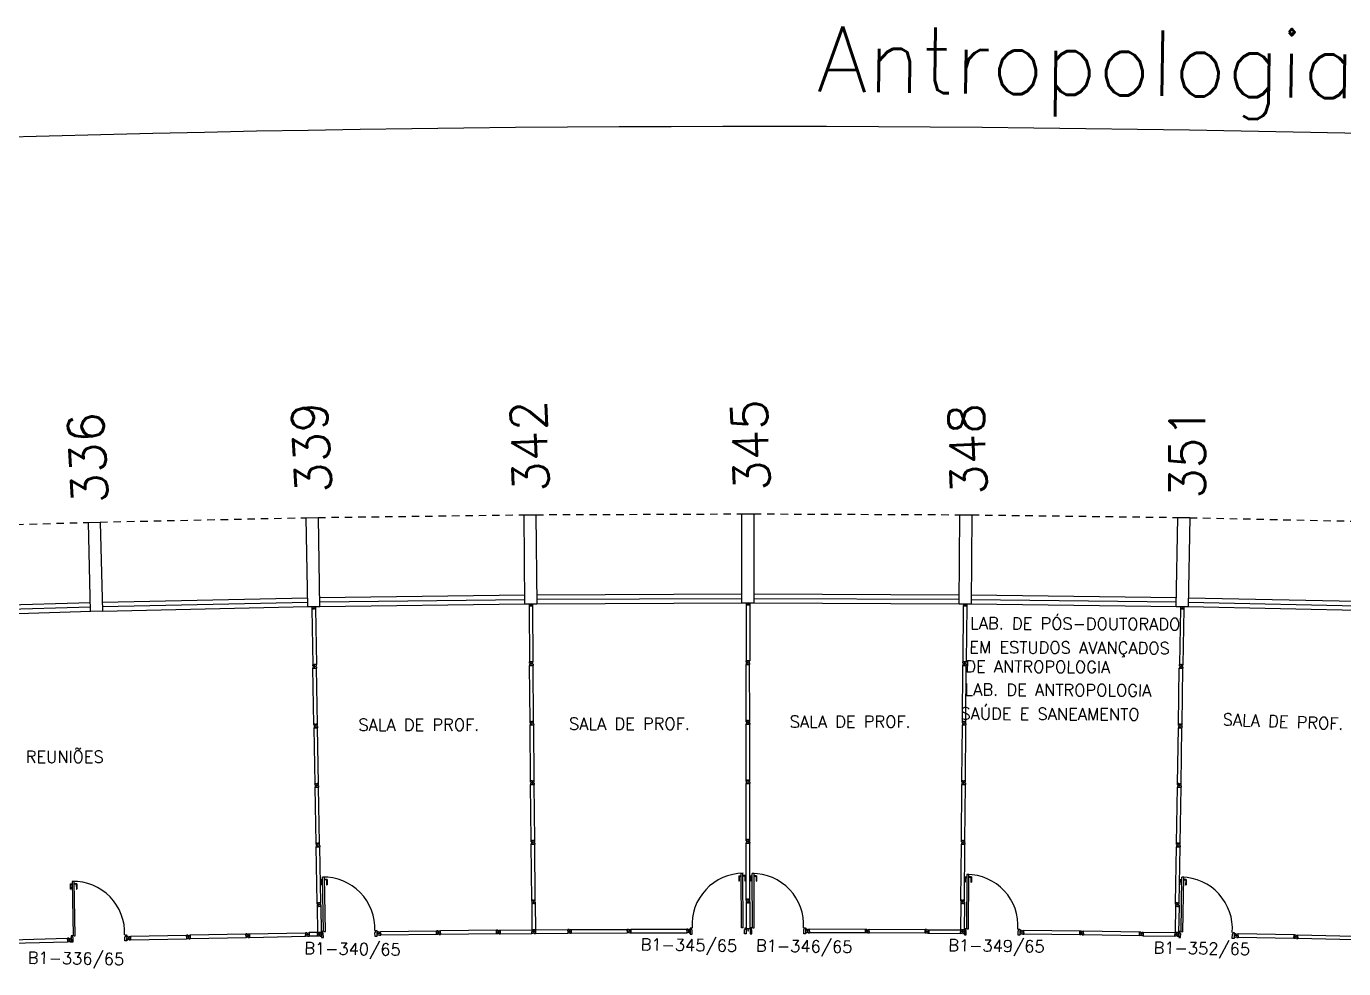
# Model space of a CAD drawing. Header units: millimetres. Extents: x 2958 to 3256, y 1036 to 1150.
# Drawn here: x 3100.29 to 3122.42, y 1133.31 to 1149.13 of the extents above; entities that cross this region are included whole.
import ezdxf

# ---------------------------------------------------------------- set-up
doc = ezdxf.new("R2010")
doc.units = ezdxf.units.MM
doc.linetypes.add('HIDDEN2', pattern=[0.1875, 0.125, -0.0625])
for name, color, linetype in [('DIV', 2, 'Continuous'), ('ESQ', 1, 'Continuous'), ('ESTR', 3, 'Continuous'), ('NOPILAR1', 2, 'Continuous'), ('PROJ', 1, 'HIDDEN2'), ('TEXTO', 2, 'Continuous'), ('TEXTO-ENDEREÇO', 2, 'Continuous'), ('USO1', 2, 'Continuous')]:
    doc.layers.add(name, color=color, linetype=linetype)
doc.styles.add('1', font='romans.shx')
doc.styles.add('NOPILAR', font='simplex.shx', dxfattribs={"height": 0.6})
doc.styles.add('UNB-100', font='simplex.shx', dxfattribs={"height": 0.2})
doc.styles.add('UNB-100-1', font='simplex.shx', dxfattribs={"height": 0.2})
doc.dimstyles.new('1-600', dxfattribs={"dimtxt": 1.1, "dimasz": 2.5, "dimexe": 2, "dimexo": 4, "dimgap": 0.2, "dimtad": 1, "dimdec": 0, "dimzin": 4, "dimdsep": 46, "dimlunit": 6, "dimtxsty": '1', "dimblk1": 'NONE', "dimblk2": 'NONE', "dimsah": 1, "dimcen": 0, "dimclrd": 2, "dimclre": 2, "dimclrt": 2, "dimadec": 0, "dimazin": 0, "dimtfac": 1, "dimtdec": 0, "dimtmove": 2, "dimatfit": 3, "dimldrblk": 'NONE', "dimfxl": 1, "dimtolj": 1, "dimtzin": 0, "dimarcsym": 0})

# ---------------------------------------------------------------- blocks, each defined once
blk = doc.blocks.new('DIVINI-SLC')
for p, q in [((-0.005, 0), (0.005, 0)), ((-0.005, 0), (0.005, 0)), ((0.008, 0.02), (0, 0.02)), ((0, 0.001), (0, 0.02)), ((0, -0.005), (0, 0.005)), ((0, -0.005), (0, 0.005)), ((0, -0.02), (0, 0.001)), ((0.008, 0.03), (0.03, 0.03)), ((0.008, 0.03), (0.008, 0.02)), ((0.02, 0.006), (0.03, 0.006)), ((0.02, 0.006), (0.02, -0.006)), ((0.02, -0.006), (0.02, 0.006)), ((0.02, 0.006), (0.03, 0.006)), ((0.02, -0.004), (0.02, 0.004)), ((0.023, 0.006), (0.027, 0.006)), ((0.03, -0.03), (0.03, 0.03)), ((0.03, 0.03), (0.03, -0.03)), ((0.03, 0.03), (0.97, 0.03)), ((0.03, 0.009), (0.03, 0.027)), ((0.03, 0.009), (0.03, 0.027)), ((0.03, -0.005), (0.03, 0.005)), ((0.03, 0.005), (0.03, -0.005)), ((0.97, 0.03), (0.97, -0.03)), ((0.98, 0.006), (0.97, 0.006)), ((0.97, 0.005), (0.97, -0.005)), ((0.98, -0.006), (0.98, 0.006)), ((0.995, 0), (1.005, 0)), ((1.005, 0), (0.995, 0)), ((1, -0.005), (1, 0.005)), ((0, -0.02), (0.008, -0.02)), ((0.008, -0.03), (0.008, -0.02)), ((0.008, -0.03), (0.03, -0.03)), ((0.02, -0.006), (0.03, -0.006)), ((0.02, -0.006), (0.03, -0.006)), ((0.023, -0.006), (0.027, -0.006)), ((0.03, -0.009), (0.03, -0.027)), ((0.03, -0.009), (0.03, -0.027)), ((0.03, -0.03), (0.03, -0.009)), ((0.03, -0.03), (0.97, -0.03)), ((0.98, -0.006), (0.97, -0.006))]:
    blk.add_line(p, q)
blk = doc.blocks.new('DIVMT-SLC')
for p, q in [((-0.03, 0.03), (-0.03, 0.006)), ((-0.008, 0.03), (-0.03, 0.03)), ((-0.0185, 0.006), (-0.03, 0.006)), ((-0.0185, -0.006), (-0.0185, 0.006)), ((-0.008, 0.03), (-0.008, 0.02)), ((-0.008, 0.02), (0.008, 0.02)), ((-0.0051, 0), (0.0051, 0)), ((0.0051, 0), (-0.0051, 0)), ((-0.0051, 0), (0.0051, 0)), ((0, -0.0051), (0, 0.0051)), ((0, 0.0051), (0, -0.0051)), ((0.008, 0.03), (0.008, 0.02)), ((0.008, 0.03), (0.03, 0.03)), ((0.0205, 0.006), (0.03, 0.006)), ((0.0205, -0.006), (0.0205, 0.006)), ((0.0205, 0.006), (0.0205, -0.006)), ((0.0205, 0.006), (0.03, 0.006)), ((0.97, 0.03), (0.03, 0.03)), ((0.03, 0.006), (0.03, 0.03)), ((0.03, -0.03), (0.03, 0.03)), ((0.03, -0.005), (0.03, 0.005)), ((0.97, -0.03), (0.97, 0.03)), ((0.97, 0.03), (0.97, 0.009)), ((0.97, 0.009), (0.97, 0.027)), ((0.9795, 0.006), (0.97, 0.006)), ((0.97, -0.005), (0.97, 0.005)), ((0.9795, 0.006), (0.9795, -0.006)), ((1.0051, 0), (0.9949, 0)), ((1, 0.0051), (1, -0.0051)), ((-0.0185, -0.006), (-0.03, -0.006)), ((-0.03, -0.03), (-0.03, -0.006)), ((-0.008, -0.03), (-0.03, -0.03)), ((-0.008, -0.03), (-0.008, -0.02)), ((-0.008, -0.02), (0.008, -0.02)), ((0.008, -0.03), (0.008, -0.02)), ((0.008, -0.03), (0.03, -0.03)), ((0.0205, -0.006), (0.03, -0.006)), ((0.0205, -0.006), (0.03, -0.006)), ((0.03, -0.006), (0.03, -0.03)), ((0.97, -0.03), (0.03, -0.03)), ((0.9795, -0.006), (0.97, -0.006)), ((0.97, -0.009), (0.97, -0.027))]:
    blk.add_line(p, q)
blk = doc.blocks.new('MDIVMT-SLC')
for p, q in [((-0.03, 0.03), (-0.03, 0.006)), ((-0.008, 0.03), (-0.03, 0.03)), ((-0.0185, 0.006), (-0.03, 0.006)), ((-0.0185, -0.006), (-0.0185, 0.006)), ((-0.008, 0.03), (-0.008, 0.02)), ((-0.008, 0.02), (0.008, 0.02)), ((-0.0051, 0), (0.0051, 0)), ((-0.0051, 0), (0.0051, 0)), ((0, -0.0051), (0, 0.0051)), ((0, -0.0051), (0, 0.0051)), ((0.008, 0.03), (0.008, 0.02)), ((0.008, 0.03), (0.03, 0.03)), ((0.0205, 0.006), (0.03, 0.006)), ((0.0205, -0.006), (0.0205, 0.006)), ((0.0205, 0.006), (0.03, 0.006)), ((0.0205, -0.006), (0.0205, 0.006)), ((0.03, 0.03), (0.03, -0.03)), ((0.03, 0.03), (0.47, 0.03)), ((0.03, 0.006), (0.03, 0.03)), ((0.03, 0.009), (0.03, 0.027)), ((0.03, 0.005), (0.03, -0.005)), ((0.47, 0.03), (0.47, -0.03)), ((0.4795, 0.006), (0.47, 0.006)), ((0.47, 0.005), (0.47, -0.005)), ((0.4795, -0.006), (0.4795, 0.006)), ((0.4949, 0), (0.5051, 0)), ((0.5051, 0), (0.4949, 0)), ((0.5, -0.0051), (0.5, 0.0051)), ((-0.0185, -0.006), (-0.03, -0.006)), ((-0.03, -0.03), (-0.03, -0.006)), ((-0.008, -0.03), (-0.03, -0.03)), ((-0.008, -0.03), (-0.008, -0.02)), ((-0.008, -0.02), (0.008, -0.02)), ((0.008, -0.03), (0.008, -0.02)), ((0.008, -0.03), (0.03, -0.03)), ((0.0205, -0.006), (0.03, -0.006)), ((0.0205, -0.006), (0.03, -0.006)), ((0.03, -0.006), (0.03, -0.03)), ((0.03, -0.03), (0.03, -0.009)), ((0.03, -0.009), (0.03, -0.027)), ((0.03, -0.03), (0.47, -0.03)), ((0.4795, -0.006), (0.47, -0.006))]:
    blk.add_line(p, q)
blk = doc.blocks.new('PILAR-SLC')
blk.add_lwpolyline([(0.2, 0), (0.2, -1.5), (0, -1.5), (0, 0)], close=True)
blk = doc.blocks.new('PDV2D-SLC')
at = {"layer": 'DIV'}
for p, q in [((0.03, 0.05), (0.06, 0.05)), ((0.03, 0.035), (0.03, 0.05)), ((0.03, -0.035), (0.03, 0.035)), ((0.06, 0.05), (0.06, -0.02)), ((0.941, 0.05), (0.941, -0.02)), ((0.971, 0.05), (0.941, 0.05)), ((0.971, 0.035), (0.971, 0.05)), ((0.971, -0.035), (0.971, 0.035)), ((0.03, -0.05), (0.03, -0.035)), ((0.05, -0.05), (0.03, -0.05)), ((0.05, -0.02), (0.06, -0.02)), ((0.05, -0.02), (0.05, -0.05)), ((0.079, -0.05), (0.109, -0.05)), ((0.079, -0.05), (0.079, -0.965)), ((0.109, -0.05), (0.109, -0.965)), ((0.951, -0.02), (0.941, -0.02)), ((0.951, -0.02), (0.951, -0.05)), ((0.951, -0.05), (0.971, -0.05)), ((0.971, -0.05), (0.971, -0.035)), ((0.109, -0.965), (0.079, -0.965))]:
    blk.add_line(p, q, dxfattribs=at)
at = {"layer": 'DIV', "color": 1}
for p, q in [((0.036, -0.925), (0.036, -0.835)), ((0.046, -0.835), (0.036, -0.835)), ((0.046, -0.915), (0.046, -0.835)), ((0.141, -0.915), (0.141, -0.835)), ((0.141, -0.835), (0.151, -0.835)), ((0.151, -0.925), (0.151, -0.835)), ((0.036, -0.925), (0.076, -0.925)), ((0.046, -0.915), (0.076, -0.915)), ((0.141, -0.915), (0.111, -0.915)), ((0.151, -0.925), (0.111, -0.925))]:
    blk.add_line(p, q, dxfattribs=at)
blk.add_arc((0.076, -0.1), 0.865, 270, 3.3214, dxfattribs=at)
blk = doc.blocks.new('PDV2E-SLC')
at = {"layer": 'DIV', "color": 1}
for p, q in [((0.023, 0.925), (0.063, 0.925)), ((0.023, 0.925), (0.023, 0.835)), ((0.033, 0.915), (0.063, 0.915)), ((0.033, 0.915), (0.033, 0.835)), ((0.138, 0.925), (0.097, 0.925)), ((0.128, 0.915), (0.097, 0.915)), ((0.128, 0.915), (0.128, 0.835)), ((0.138, 0.925), (0.138, 0.835)), ((0.033, 0.835), (0.023, 0.835)), ((0.128, 0.835), (0.137, 0.835))]:
    blk.add_line(p, q, dxfattribs=at)
at = {"layer": 'DIV'}
for p, q in [((0.065, 0.05), (0.065, 0.965)), ((0.095, 0.965), (0.065, 0.965)), ((0.095, 0.05), (0.095, 0.965)), ((0.049, 0.05), (0.029, 0.05)), ((0.029, 0.05), (0.029, 0.035)), ((0.029, 0.035), (0.029, -0.035)), ((0.049, 0.02), (0.049, 0.05)), ((0.049, 0.02), (0.059, 0.02)), ((0.059, -0.05), (0.059, 0.02)), ((0.065, 0.05), (0.095, 0.05)), ((0.928, -0.05), (0.928, 0.02)), ((0.938, 0.02), (0.928, 0.02)), ((0.938, 0.05), (0.958, 0.05)), ((0.938, 0.02), (0.938, 0.05)), ((0.958, 0.05), (0.958, 0.035)), ((0.958, 0.035), (0.958, -0.035)), ((0.029, -0.035), (0.029, -0.05)), ((0.029, -0.05), (0.059, -0.05)), ((0.958, -0.05), (0.928, -0.05)), ((0.958, -0.035), (0.958, -0.05))]:
    blk.add_line(p, q, dxfattribs=at)
at = {"layer": 'DIV', "color": 1}
blk.add_arc((0.062, 0.1), 0.865, 356.6786, 90, dxfattribs=at)
blk = doc.blocks.new('MTT-SLC')
for p, q in [((-0.008, 0.03), (-0.03, 0.03)), ((-0.03, 0.03), (-0.03, 0.006)), ((-0.0185, 0.006), (-0.03, 0.006)), ((-0.0185, -0.006), (-0.0185, 0.006)), ((-0.008, 0.03), (-0.008, 0.02)), ((-0.008, 0.02), (0.008, 0.02)), ((-0.0051, 0), (0.0051, 0)), ((0, -0.0051), (0, 0.0051)), ((0.008, 0.03), (0.03, 0.03)), ((0.008, 0.03), (0.008, 0.02)), ((0.0205, -0.006), (0.0205, 0.006)), ((0.0205, 0.006), (0.03, 0.006)), ((0.03, 0.006), (0.03, 0.03)), ((-0.03, -0.03), (-0.03, -0.006)), ((-0.0185, -0.006), (-0.03, -0.006)), ((-0.008, -0.03), (-0.03, -0.03)), ((-0.008, -0.02), (0.008, -0.02)), ((-0.008, -0.03), (-0.008, -0.02)), ((0.008, -0.03), (0.008, -0.02)), ((0.008, -0.03), (0.03, -0.03)), ((0.0205, -0.006), (0.03, -0.006)), ((0.03, -0.006), (0.03, -0.03))]:
    blk.add_line(p, q)
blk = doc.blocks.new('DIV-SLC')
for p, q in [((-0.0051, 0), (0.0051, 0)), ((0, -0.0051), (0, 0.0051)), ((0.0205, 0.006), (0.03, 0.006)), ((0.0205, -0.006), (0.0205, 0.006)), ((0.03, 0.03), (0.97, 0.03)), ((0.03, 0.03), (0.03, -0.03)), ((0.03, 0.009), (0.03, 0.027)), ((0.03, 0.005), (0.03, -0.005)), ((0.97, 0.03), (0.97, -0.03)), ((0.9795, 0.006), (0.97, 0.006)), ((0.97, 0.005), (0.97, -0.005)), ((0.9795, -0.006), (0.9795, 0.006)), ((1.0051, 0), (0.9949, 0)), ((0.9949, 0), (1.0051, 0)), ((1, -0.0051), (1, 0.0051)), ((0.0205, -0.006), (0.03, -0.006)), ((0.03, -0.03), (0.03, -0.009)), ((0.03, -0.009), (0.03, -0.027)), ((0.03, -0.03), (0.97, -0.03)), ((0.9795, -0.006), (0.97, -0.006))]:
    blk.add_line(p, q)
blk = doc.blocks.new('*D95')
at = {"layer": 'DEFPOINTS', "color": 0, "transparency": 16777216}
for p in [(3127.379, 1147.195), (3090.56, 1140.388), (3145.432, 1139.674), (3090.637, 1138.89), (3145.317, 1138.178)]:
    blk.add_point(p, dxfattribs=at)
at = {"layer": 'USO1', "color": 2, "lineweight": -2, "transparency": 16777216}
for p, q in [((3090.356, 1144.382), (3090.126, 1148.876)), ((3145.738, 1143.662), (3146.084, 1148.161))]:
    blk.add_line(p, q, dxfattribs=at)
blk.add_arc((3112.517, 710.942), 436.506, 85.60976, 92.92683, dxfattribs=at)
at = {"layer": 'USO1', "color": 2, "transparency": 16777216, "insert": (3118.103, 1148.345), "char_height": 1.1, "attachment_point": 5, "rotation": 359.2683, "style": '1'}
blk.add_mtext('\\A1;Antropologia', dxfattribs=at)
blk = doc.blocks.new('_NONE')
at = {"color": 0, "linetype": 'ByBlock'}
blk.add_circle((0, 0), 0.25, dxfattribs=at)

msp = doc.modelspace()

# ---------------------------------------------------------------- linework, layer by layer
at = {"layer": 'DIV'}
for p, q in [((3102.005, 1133.848), (3101.983, 1133.847)), ((3101.983, 1133.847), (3101.983, 1133.823)), ((3101.995, 1133.823), (3101.983, 1133.823)), ((3101.995, 1133.811), (3101.984, 1133.811)), ((3101.984, 1133.787), (3101.984, 1133.811)), ((3101.995, 1133.823), (3101.995, 1133.811)), ((3102.005, 1133.848), (3102.005, 1133.838)), ((3102.005, 1133.838), (3102.021, 1133.838)), ((3102.006, 1133.788), (3102.006, 1133.798)), ((3102.006, 1133.798), (3102.022, 1133.798)), ((3102.008, 1133.818), (3102.018, 1133.818)), ((3102.018, 1133.818), (3102.008, 1133.818)), ((3102.008, 1133.818), (3102.018, 1133.818)), ((3102.013, 1133.823), (3102.013, 1133.813)), ((3102.013, 1133.813), (3102.013, 1133.823)), ((3102.021, 1133.848), (3102.021, 1133.838)), ((3102.021, 1133.848), (3102.043, 1133.848)), ((3102.022, 1133.788), (3102.022, 1133.798)), ((3102.034, 1133.824), (3102.043, 1133.825)), ((3102.034, 1133.824), (3102.043, 1133.825)), ((3102.034, 1133.824), (3102.034, 1133.812)), ((3102.034, 1133.812), (3102.034, 1133.824)), ((3102.034, 1133.812), (3102.043, 1133.813)), ((3102.034, 1133.812), (3102.043, 1133.813)), ((3102.043, 1133.825), (3102.043, 1133.848)), ((3102.043, 1133.848), (3102.044, 1133.789)), ((3102.043, 1133.824), (3102.043, 1133.814)), ((3102.043, 1133.813), (3102.044, 1133.789)), ((3105.004, 1133.909), (3104.982, 1133.908)), ((3104.982, 1133.908), (3104.983, 1133.884)), ((3104.994, 1133.885), (3104.983, 1133.884)), ((3104.994, 1133.873), (3104.983, 1133.872)), ((3104.984, 1133.848), (3104.983, 1133.872)), ((3105.006, 1133.849), (3104.984, 1133.848)), ((3104.994, 1133.885), (3104.994, 1133.873)), ((3105.004, 1133.909), (3105.004, 1133.899)), ((3105.004, 1133.899), (3105.02, 1133.899)), ((3105.006, 1133.849), (3105.005, 1133.859)), ((3105.005, 1133.859), (3105.021, 1133.859)), ((3105.008, 1133.879), (3105.018, 1133.879)), ((3105.018, 1133.879), (3105.008, 1133.879)), ((3105.008, 1133.879), (3105.018, 1133.879)), ((3105.013, 1133.884), (3105.013, 1133.874)), ((3105.013, 1133.874), (3105.013, 1133.884)), ((3105.02, 1133.909), (3105.042, 1133.91)), ((3105.02, 1133.909), (3105.02, 1133.899)), ((3105.022, 1133.849), (3105.021, 1133.859)), ((3105.022, 1133.849), (3105.043, 1133.85)), ((3105.033, 1133.886), (3105.033, 1133.874)), ((3105.033, 1133.886), (3105.043, 1133.886)), ((3105.033, 1133.874), (3105.033, 1133.886)), ((3105.033, 1133.886), (3105.043, 1133.886)), ((3105.033, 1133.874), (3105.043, 1133.874)), ((3105.033, 1133.874), (3105.043, 1133.874)), ((3105.186, 1133.911), (3105.042, 1133.91)), ((3105.043, 1133.886), (3105.042, 1133.91)), ((3105.042, 1133.91), (3105.043, 1133.85)), ((3105.043, 1133.885), (3105.043, 1133.875)), ((3105.043, 1133.874), (3105.043, 1133.85)), ((3105.187, 1133.851), (3105.043, 1133.85)), ((3105.186, 1133.911), (3105.187, 1133.851)), ((3105.186, 1133.89), (3105.186, 1133.908)), ((3105.196, 1133.887), (3105.186, 1133.887)), ((3105.186, 1133.886), (3105.186, 1133.876)), ((3105.196, 1133.876), (3105.186, 1133.875)), ((3105.186, 1133.872), (3105.187, 1133.854)), ((3105.187, 1133.851), (3105.186, 1133.872)), ((3105.196, 1133.876), (3105.196, 1133.887)), ((3105.221, 1133.882), (3105.211, 1133.882)), ((3105.216, 1133.877), (3105.216, 1133.887)), ((3108.191, 1133.95), (3108.191, 1133.926)), ((3108.213, 1133.95), (3108.191, 1133.95)), ((3108.203, 1133.926), (3108.191, 1133.926)), ((3108.203, 1133.914), (3108.191, 1133.914)), ((3108.191, 1133.89), (3108.191, 1133.914)), ((3108.213, 1133.89), (3108.191, 1133.89)), ((3108.203, 1133.914), (3108.203, 1133.926)), ((3108.213, 1133.95), (3108.213, 1133.94)), ((3108.213, 1133.94), (3108.229, 1133.941)), ((3108.213, 1133.9), (3108.229, 1133.901)), ((3108.213, 1133.89), (3108.213, 1133.9)), ((3108.216, 1133.92), (3108.226, 1133.921)), ((3108.216, 1133.92), (3108.226, 1133.921)), ((3108.221, 1133.915), (3108.221, 1133.926)), ((3108.221, 1133.915), (3108.221, 1133.926)), ((3108.229, 1133.951), (3108.229, 1133.941)), ((3108.229, 1133.951), (3108.251, 1133.951)), ((3108.229, 1133.891), (3108.229, 1133.901)), ((3108.229, 1133.891), (3108.251, 1133.891)), ((3108.242, 1133.927), (3108.251, 1133.927)), ((3108.242, 1133.915), (3108.242, 1133.927)), ((3108.242, 1133.927), (3108.251, 1133.927)), ((3108.242, 1133.915), (3108.242, 1133.927)), ((3108.242, 1133.915), (3108.251, 1133.915)), ((3108.242, 1133.915), (3108.251, 1133.915)), ((3108.251, 1133.951), (3108.786, 1133.958)), ((3108.251, 1133.951), (3108.251, 1133.891)), ((3108.251, 1133.927), (3108.251, 1133.951)), ((3108.251, 1133.93), (3108.251, 1133.948)), ((3108.251, 1133.926), (3108.251, 1133.916)), ((3108.251, 1133.915), (3108.251, 1133.891)), ((3108.251, 1133.891), (3108.251, 1133.912)), ((3108.251, 1133.912), (3108.251, 1133.894)), ((3108.251, 1133.891), (3108.787, 1133.898)), ((3108.786, 1133.958), (3108.787, 1133.898)), ((3108.796, 1133.934), (3108.786, 1133.934)), ((3108.786, 1133.933), (3108.786, 1133.923)), ((3108.796, 1133.922), (3108.786, 1133.922)), ((3108.796, 1133.922), (3108.796, 1133.934)), ((3108.811, 1133.928), (3108.821, 1133.928)), ((3108.821, 1133.928), (3108.811, 1133.928)), ((3108.811, 1133.928), (3108.821, 1133.928)), ((3108.811, 1133.928), (3108.821, 1133.928)), ((3108.816, 1133.923), (3108.816, 1133.933)), ((3108.816, 1133.923), (3108.816, 1133.933)), ((3108.816, 1133.923), (3108.816, 1133.933)), ((3108.837, 1133.934), (3108.846, 1133.934)), ((3108.837, 1133.922), (3108.837, 1133.934)), ((3108.837, 1133.922), (3108.837, 1133.934)), ((3108.837, 1133.934), (3108.846, 1133.934)), ((3108.837, 1133.922), (3108.846, 1133.922)), ((3108.837, 1133.922), (3108.846, 1133.922)), ((3108.846, 1133.958), (3109.388, 1133.962)), ((3108.846, 1133.958), (3108.846, 1133.898)), ((3108.846, 1133.958), (3108.846, 1133.898)), ((3108.846, 1133.937), (3108.846, 1133.955)), ((3108.846, 1133.937), (3108.846, 1133.955)), ((3108.846, 1133.933), (3108.846, 1133.923)), ((3108.846, 1133.933), (3108.846, 1133.923)), ((3108.846, 1133.898), (3108.846, 1133.919)), ((3108.846, 1133.919), (3108.846, 1133.901)), ((3108.846, 1133.919), (3108.846, 1133.901)), ((3108.846, 1133.898), (3108.846, 1133.919)), ((3108.846, 1133.898), (3109.388, 1133.902)), ((3109.388, 1133.962), (3109.388, 1133.902)), ((3109.41, 1133.962), (3109.388, 1133.962)), ((3109.388, 1133.938), (3109.388, 1133.962)), ((3109.397, 1133.938), (3109.388, 1133.938)), ((3109.397, 1133.938), (3109.388, 1133.938)), ((3109.388, 1133.937), (3109.388, 1133.927)), ((3109.397, 1133.926), (3109.388, 1133.926)), ((3109.397, 1133.926), (3109.388, 1133.926)), ((3109.388, 1133.926), (3109.388, 1133.902)), ((3109.41, 1133.902), (3109.388, 1133.902)), ((3109.397, 1133.926), (3109.397, 1133.938)), ((3109.397, 1133.938), (3109.397, 1133.926)), ((3109.41, 1133.962), (3109.41, 1133.952)), ((3109.426, 1133.952), (3109.41, 1133.952)), ((3109.426, 1133.912), (3109.41, 1133.912)), ((3109.41, 1133.902), (3109.41, 1133.912)), ((3109.423, 1133.932), (3109.413, 1133.932)), ((3109.413, 1133.932), (3109.423, 1133.932)), ((3109.423, 1133.932), (3109.413, 1133.932)), ((3109.418, 1133.927), (3109.418, 1133.937)), ((3109.418, 1133.937), (3109.418, 1133.927)), ((3109.426, 1133.962), (3109.448, 1133.962)), ((3109.426, 1133.962), (3109.426, 1133.952)), ((3109.426, 1133.902), (3109.426, 1133.912)), ((3109.426, 1133.902), (3109.448, 1133.902)), ((3109.436, 1133.938), (3109.436, 1133.926)), ((3109.436, 1133.938), (3109.448, 1133.938)), ((3109.436, 1133.926), (3109.448, 1133.926)), ((3109.448, 1133.962), (3109.448, 1133.938)), ((3109.448, 1133.902), (3109.448, 1133.926)), ((3115.393, 1133.901), (3115.394, 1133.925)), ((3115.415, 1133.901), (3115.393, 1133.901)), ((3115.416, 1133.961), (3115.394, 1133.961)), ((3115.394, 1133.961), (3115.394, 1133.937)), ((3115.405, 1133.937), (3115.394, 1133.937)), ((3115.405, 1133.925), (3115.394, 1133.925)), ((3115.405, 1133.925), (3115.405, 1133.937)), ((3115.415, 1133.901), (3115.416, 1133.911)), ((3115.416, 1133.961), (3115.416, 1133.951)), ((3115.416, 1133.951), (3115.432, 1133.951)), ((3115.416, 1133.911), (3115.432, 1133.911)), ((3115.419, 1133.931), (3115.429, 1133.931)), ((3115.419, 1133.931), (3115.429, 1133.931)), ((3115.424, 1133.925), (3115.424, 1133.936)), ((3115.424, 1133.925), (3115.424, 1133.936)), ((3115.431, 1133.901), (3115.432, 1133.911)), ((3115.431, 1133.901), (3115.453, 1133.9)), ((3115.432, 1133.961), (3115.454, 1133.96)), ((3115.432, 1133.961), (3115.432, 1133.951)), ((3115.444, 1133.924), (3115.444, 1133.936)), ((3115.444, 1133.936), (3115.454, 1133.936)), ((3115.444, 1133.924), (3115.444, 1133.936)), ((3115.444, 1133.936), (3115.454, 1133.936)), ((3115.444, 1133.924), (3115.454, 1133.924)), ((3115.444, 1133.924), (3115.454, 1133.924)), ((3115.454, 1133.96), (3115.453, 1133.9)), ((3115.454, 1133.924), (3115.453, 1133.9)), ((3115.454, 1133.921), (3115.453, 1133.903)), ((3115.453, 1133.9), (3115.454, 1133.921)), ((3115.453, 1133.9), (3115.989, 1133.898)), ((3115.454, 1133.936), (3115.454, 1133.96)), ((3115.454, 1133.96), (3115.989, 1133.958)), ((3115.454, 1133.939), (3115.454, 1133.957)), ((3115.454, 1133.935), (3115.454, 1133.925)), ((3115.989, 1133.958), (3115.989, 1133.898)), ((3115.998, 1133.934), (3115.989, 1133.934)), ((3115.989, 1133.933), (3115.989, 1133.923)), ((3115.998, 1133.922), (3115.989, 1133.922)), ((3115.998, 1133.922), (3115.998, 1133.934)), ((3116.014, 1133.928), (3116.024, 1133.928)), ((3116.014, 1133.928), (3116.024, 1133.928)), ((3116.024, 1133.928), (3116.014, 1133.928)), ((3116.014, 1133.928), (3116.024, 1133.928)), ((3116.019, 1133.923), (3116.019, 1133.933)), ((3116.019, 1133.923), (3116.019, 1133.933)), ((3116.019, 1133.923), (3116.019, 1133.933)), ((3116.039, 1133.934), (3116.049, 1133.934)), ((3116.039, 1133.922), (3116.039, 1133.934)), ((3116.039, 1133.922), (3116.039, 1133.934)), ((3116.039, 1133.934), (3116.049, 1133.934)), ((3116.039, 1133.922), (3116.049, 1133.922)), ((3116.039, 1133.922), (3116.049, 1133.922)), ((3116.049, 1133.958), (3116.048, 1133.898)), ((3116.049, 1133.958), (3116.048, 1133.898)), ((3116.048, 1133.898), (3116.049, 1133.919)), ((3116.049, 1133.919), (3116.048, 1133.901)), ((3116.049, 1133.919), (3116.048, 1133.901)), ((3116.048, 1133.898), (3116.049, 1133.919)), ((3116.049, 1133.937), (3116.049, 1133.955)), ((3116.049, 1133.937), (3116.049, 1133.955)), ((3116.049, 1133.933), (3116.049, 1133.923)), ((3116.049, 1133.933), (3116.049, 1133.923)), ((3118.994, 1133.86), (3118.995, 1133.884)), ((3119.016, 1133.86), (3118.994, 1133.86)), ((3118.995, 1133.92), (3118.995, 1133.896)), ((3119.017, 1133.92), (3118.995, 1133.92)), ((3119.006, 1133.896), (3118.995, 1133.896)), ((3119.006, 1133.884), (3118.995, 1133.884)), ((3119.006, 1133.884), (3119.006, 1133.896)), ((3119.016, 1133.86), (3119.016, 1133.87)), ((3119.016, 1133.87), (3119.032, 1133.87)), ((3119.017, 1133.92), (3119.017, 1133.91)), ((3119.017, 1133.91), (3119.033, 1133.91)), ((3119.02, 1133.89), (3119.03, 1133.89)), ((3119.02, 1133.89), (3119.03, 1133.89)), ((3119.025, 1133.885), (3119.025, 1133.895)), ((3119.025, 1133.885), (3119.025, 1133.895)), ((3119.032, 1133.86), (3119.032, 1133.87)), ((3119.032, 1133.86), (3119.054, 1133.859)), ((3119.033, 1133.92), (3119.033, 1133.91)), ((3119.033, 1133.92), (3119.055, 1133.919)), ((3119.045, 1133.895), (3119.055, 1133.895)), ((3119.045, 1133.883), (3119.045, 1133.895)), ((3119.045, 1133.895), (3119.055, 1133.895)), ((3119.045, 1133.883), (3119.045, 1133.895)), ((3119.045, 1133.883), (3119.055, 1133.883)), ((3119.045, 1133.883), (3119.055, 1133.883)), ((3119.055, 1133.919), (3119.054, 1133.859)), ((3119.055, 1133.883), (3119.054, 1133.859)), ((3119.054, 1133.859), (3119.055, 1133.88)), ((3119.055, 1133.88), (3119.054, 1133.862)), ((3119.054, 1133.859), (3119.589, 1133.853)), ((3119.055, 1133.919), (3119.59, 1133.913)), ((3119.055, 1133.895), (3119.055, 1133.919)), ((3119.055, 1133.898), (3119.055, 1133.916)), ((3119.055, 1133.894), (3119.055, 1133.884)), ((3119.59, 1133.913), (3119.589, 1133.853)), ((3119.599, 1133.888), (3119.59, 1133.889)), ((3119.59, 1133.887), (3119.59, 1133.878)), ((3119.599, 1133.876), (3119.59, 1133.877)), ((3119.599, 1133.876), (3119.599, 1133.888)), ((3119.615, 1133.882), (3119.625, 1133.882)), ((3119.625, 1133.882), (3119.615, 1133.882)), ((3119.615, 1133.882), (3119.625, 1133.882)), ((3119.615, 1133.882), (3119.625, 1133.882)), ((3119.62, 1133.877), (3119.62, 1133.887)), ((3119.62, 1133.877), (3119.62, 1133.887)), ((3119.62, 1133.877), (3119.62, 1133.887)), ((3119.64, 1133.887), (3119.65, 1133.887)), ((3119.64, 1133.876), (3119.64, 1133.887)), ((3119.64, 1133.876), (3119.64, 1133.887)), ((3119.64, 1133.887), (3119.65, 1133.887)), ((3119.64, 1133.876), (3119.65, 1133.875)), ((3119.64, 1133.876), (3119.65, 1133.875)), ((3119.651, 1133.911), (3119.649, 1133.851)), ((3119.651, 1133.911), (3119.649, 1133.851)), ((3119.649, 1133.851), (3119.65, 1133.872)), ((3119.65, 1133.872), (3119.649, 1133.854)), ((3119.65, 1133.872), (3119.649, 1133.854)), ((3119.649, 1133.851), (3119.65, 1133.872)), ((3119.65, 1133.89), (3119.65, 1133.908)), ((3119.65, 1133.89), (3119.65, 1133.908)), ((3119.65, 1133.886), (3119.65, 1133.876)), ((3119.65, 1133.886), (3119.65, 1133.876)), ((3102.006, 1133.788), (3101.984, 1133.787)), ((3102.022, 1133.788), (3102.044, 1133.789))]:
    msp.add_line(p, q, dxfattribs=at)
at = {"layer": 'ESQ'}
for p, q in [((3108.668, 1139.577), (3105.22, 1139.533)), ((3112.317, 1139.593), (3108.869, 1139.579)), ((3115.966, 1139.579), (3112.518, 1139.593)), ((3119.616, 1139.533), (3116.168, 1139.577)), ((3101.37, 1139.451), (3097.923, 1139.348)), ((3101.372, 1139.376), (3097.926, 1139.273)), ((3105.019, 1139.53), (3101.571, 1139.456)), ((3105.02, 1139.455), (3101.573, 1139.381)), ((3105.022, 1139.38), (3101.574, 1139.306)), ((3108.669, 1139.502), (3105.221, 1139.458)), ((3108.67, 1139.427), (3105.222, 1139.383)), ((3112.317, 1139.518), (3108.869, 1139.504)), ((3112.318, 1139.443), (3108.87, 1139.429)), ((3115.966, 1139.504), (3112.518, 1139.518)), ((3115.966, 1139.429), (3112.518, 1139.443)), ((3119.614, 1139.383), (3116.166, 1139.427)), ((3119.615, 1139.458), (3116.167, 1139.502)), ((3123.261, 1139.306), (3119.814, 1139.38)), ((3123.263, 1139.381), (3119.815, 1139.455)), ((3123.264, 1139.456), (3119.817, 1139.529)), ((3101.375, 1139.301), (3097.928, 1139.198))]:
    msp.add_line(p, q, dxfattribs=at)
at = {"layer": 'PROJ'}
for p, q in [((3101.533, 1140.806), (3104.994, 1140.879)), ((3105.194, 1140.883), (3108.654, 1140.927)), ((3108.854, 1140.929), (3112.315, 1140.943)), ((3112.515, 1140.943), (3115.976, 1140.929)), ((3116.176, 1140.927), (3119.636, 1140.883)), ((3119.836, 1140.879), (3123.296, 1140.806)), ((3097.874, 1140.697), (3101.334, 1140.801))]:
    msp.add_line(p, q, dxfattribs=at)

# ---------------------------------------------------------------- block references
at = {"layer": 'DIV'}
for name, p, rotation in [('DIVINI-SLC', (3105.121, 1139.381), 270.8756482409322), ('DIVINI-SLC', (3108.768, 1139.428), 270.387843893106), ('DIVINI-SLC', (3112.417, 1139.443), 269.90003954528), ('DIVINI-SLC', (3116.065, 1139.428), 269.4122351974539), ('DIVINI-SLC', (3119.712, 1139.381), 268.9244308496278), ('DIVMT-SLC', (3108.775, 1138.428), 270.6392830918552), ('DIVMT-SLC', (3112.415, 1138.443), 270.1514787440292), ('DIVMT-SLC', (3116.054, 1138.428), 269.6636743962031), ('DIVMT-SLC', (3105.136, 1138.381), 271.1270874396814), ('DIVMT-SLC', (3119.694, 1138.381), 269.175870048377), ('DIVMT-SLC', (3105.156, 1137.382), 270.9981620408336), ('DIVMT-SLC', (3108.786, 1137.428), 270.5103576930074), ('DIVMT-SLC', (3112.417, 1137.443), 270.0225533451814), ('DIVMT-SLC', (3116.049, 1137.428), 269.5347489973553), ('DIVMT-SLC', (3119.679, 1137.382), 269.0469446495292), ('DIVMT-SLC', (3108.795, 1136.428), 270.5203482546412), ('DIVMT-SLC', (3112.418, 1136.443), 270.0325439068152), ('DIVMT-SLC', (3116.04, 1136.428), 269.5447395589891), ('DIVMT-SLC', (3105.173, 1136.382), 271.0081526024674), ('DIVMT-SLC', (3119.663, 1136.382), 269.056935211163), ('DIVMT-SLC', (3105.191, 1135.382), 271.0065137534243), ('DIVMT-SLC', (3108.804, 1135.428), 270.5187094055981), ('DIVMT-SLC', (3112.418, 1135.443), 270.0309050577721), ('DIVMT-SLC', (3116.032, 1135.428), 269.543100709946), ('DIVMT-SLC', (3119.646, 1135.382), 269.0552963621199), ('PDV2D-SLC', (3112.418, 1133.943), 180.400611747695), ('PDV2E-SLC', (3112.425, 1133.94), 0.02115360677342039), ('PDV2E-SLC', (3101.02, 1133.805), 0.9967536067734167), ('PDV2E-SLC', (3105.223, 1133.878), 0.9967536067734167), ('PDV2E-SLC', (3116.026, 1133.924), 359.5333536067733), ('PDV2E-SLC', (3119.627, 1133.878), 359.0455536067734), ('MDIVMT-SLC', (3108.813, 1134.428), 270.4317752208291), ('MDIVMT-SLC', (3112.419, 1134.443), 269.943970873003), ('MDIVMT-SLC', (3116.024, 1134.428), 269.4561665251769), ('MDIVMT-SLC', (3105.208, 1134.382), 270.9195795686551), ('MDIVMT-SLC', (3119.63, 1134.382), 268.9683621773509), ('DIVMT-SLC', (3101.014, 1133.787), 181.5130695165031), ('DIVMT-SLC', (3103.013, 1133.838), 181.1286163252502), ('DIVMT-SLC', (3104.013, 1133.859), 181.0252695165031), ('DIV-SLC', (3104.013, 1133.859), 1.16174668523634), ('MTT-SLC', (3105.216, 1133.882), 181.4284712299871), ('DIVMT-SLC', (3106.216, 1133.895), 0.7414265560456511), ('DIVMT-SLC', (3107.221, 1133.908), 0.6521543928547325), ('MTT-SLC', (3108.816, 1133.928), 0.485851221047273), ('MTT-SLC', (3108.816, 1133.928), 0.4858512210472222), ('DIVMT-SLC', (3110.418, 1133.935), 180.1530163252502), ('DIVMT-SLC', (3111.418, 1133.939), 180.0496695165031), ('DIVMT-SLC', (3113.419, 1133.939), 359.7658265560457), ('DIVMT-SLC', (3114.424, 1133.935), 359.6765543928547), ('MTT-SLC', (3116.019, 1133.928), 359.5102512210472), ('MTT-SLC', (3116.019, 1133.928), 359.5102512210472), ('DIVMT-SLC', (3117.02, 1133.916), 359.2780265560456), ('DIVMT-SLC', (3118.025, 1133.903), 359.1887543928547), ('MTT-SLC', (3119.62, 1133.882), 359.0224512210473), ('MTT-SLC', (3119.62, 1133.882), 359.0224512210472), ('DIVMT-SLC', (3120.621, 1133.861), 358.7902265560456), ('DIVMT-SLC', (3121.626, 1133.84), 358.7009543928547)]:
    msp.add_blockref(name, p, dxfattribs=dict(at, rotation=rotation))
at = {"layer": 'ESTR'}
for p, rotation in [((3104.995, 1140.879), 0.975609756097561), ((3108.655, 1140.927), 0.4878048780487805), ((3115.977, 1140.929), 359.5121951219512), ((3119.638, 1140.883), 359.0243902439025), ((3101.335, 1140.801), 1.463414634146342)]:
    msp.add_blockref('PILAR-SLC', p, dxfattribs=dict(at, rotation=rotation))
msp.add_blockref('PILAR-SLC', (3112.316, 1140.943), dxfattribs=at)
msp.add_blockref('PILAR-SLC', (3112.316, 1140.943), dxfattribs=at)

# ---------------------------------------------------------------- texts
at = {"layer": 'NOPILAR1', "style": 'NOPILAR'}
for s, rotation, p in [('339', 93.3978, (3105.427, 1141.305)), ('339', 93.3978, (3105.427, 1141.305)), ('342', 92.2535, (3109.079, 1141.319)), ('342', 92.2535, (3109.079, 1141.319)), ('345', 92.2535, (3112.791, 1141.335)), ('345', 92.2535, (3112.791, 1141.335)), ('348', 92.2535, (3116.435, 1141.269)), ('348', 92.2535, (3116.435, 1141.269)), ('336', 93.3978, (3101.67, 1141.128)), ('336', 93.3978, (3101.67, 1141.128)), ('351', 90.1525, (3120.1, 1141.195)), ('351', 90.1525, (3120.1, 1141.195))]:
    msp.add_text(s, height=0.6, rotation=rotation, dxfattribs=at).set_placement(p)
at = {"layer": 'TEXTO', "style": 'UNB-100'}
for s, rotation, p in [('LAB. DE PÓS-DOUTORADO', 359.6839, (3116.148, 1139.008)), ('EM ESTUDOS AVANÇADOS', 359.6839, (3116.134, 1138.606)), ('DE ANTROPOLOGIA', 359.6839, (3116.067, 1138.283)), ('LAB. DE ANTROPOLOGIA', 359.6839, (3116.054, 1137.894)), ('SAÚDE E SANEAMENTO', 359.6839, (3115.986, 1137.491)), ('SALA DE PROF.', 357.8552, (3120.389, 1137.392))]:
    msp.add_text(s, height=0.2, rotation=rotation, dxfattribs=at).set_placement(p)
for s, p in [('SALA DE PROF.', (3105.872, 1137.302)), ('SALA DE PROF.', (3109.41, 1137.319)), ('SALA DE PROF.', (3113.119, 1137.353)), ('REUNIÕES ', (3100.282, 1136.764))]:
    msp.add_text(s, height=0.2, dxfattribs=at).set_placement(p)
at = {"layer": 'TEXTO-ENDEREÇO', "style": 'UNB-100-1'}
for s, p in [('B1-345/65', (3110.613, 1133.614)), ('B1-346/65', (3112.55, 1133.595)), ('B1-349/65', (3115.78, 1133.602)), ('B1-336/65', (3100.315, 1133.39)), ('B1-340/65', (3104.96, 1133.55)), ('B1-352/65', (3119.231, 1133.559))]:
    msp.add_text(s, height=0.2, rotation=359.071, dxfattribs=at).set_placement(p)

# ---------------------------------------------------------------- dimensions: what is measured, and where the dimension line sits
at = {"layer": 'USO1'}
dim = msp.add_angular_dim_2l(base=(3127.379, 1147.195), line1=((3090.56, 1140.388), (3090.637, 1138.89)), line2=((3145.432, 1139.674), (3145.317, 1138.178)), text='Antropologia', dimstyle='1-600', override={"dimazin": 1}, dxfattribs=at)
dim.commit()
dim.dimension.update_dxf_attribs({"geometry": '*D95', "text_midpoint": (3118.103, 1148.345)})

doc.saveas('drawing.dxf')
